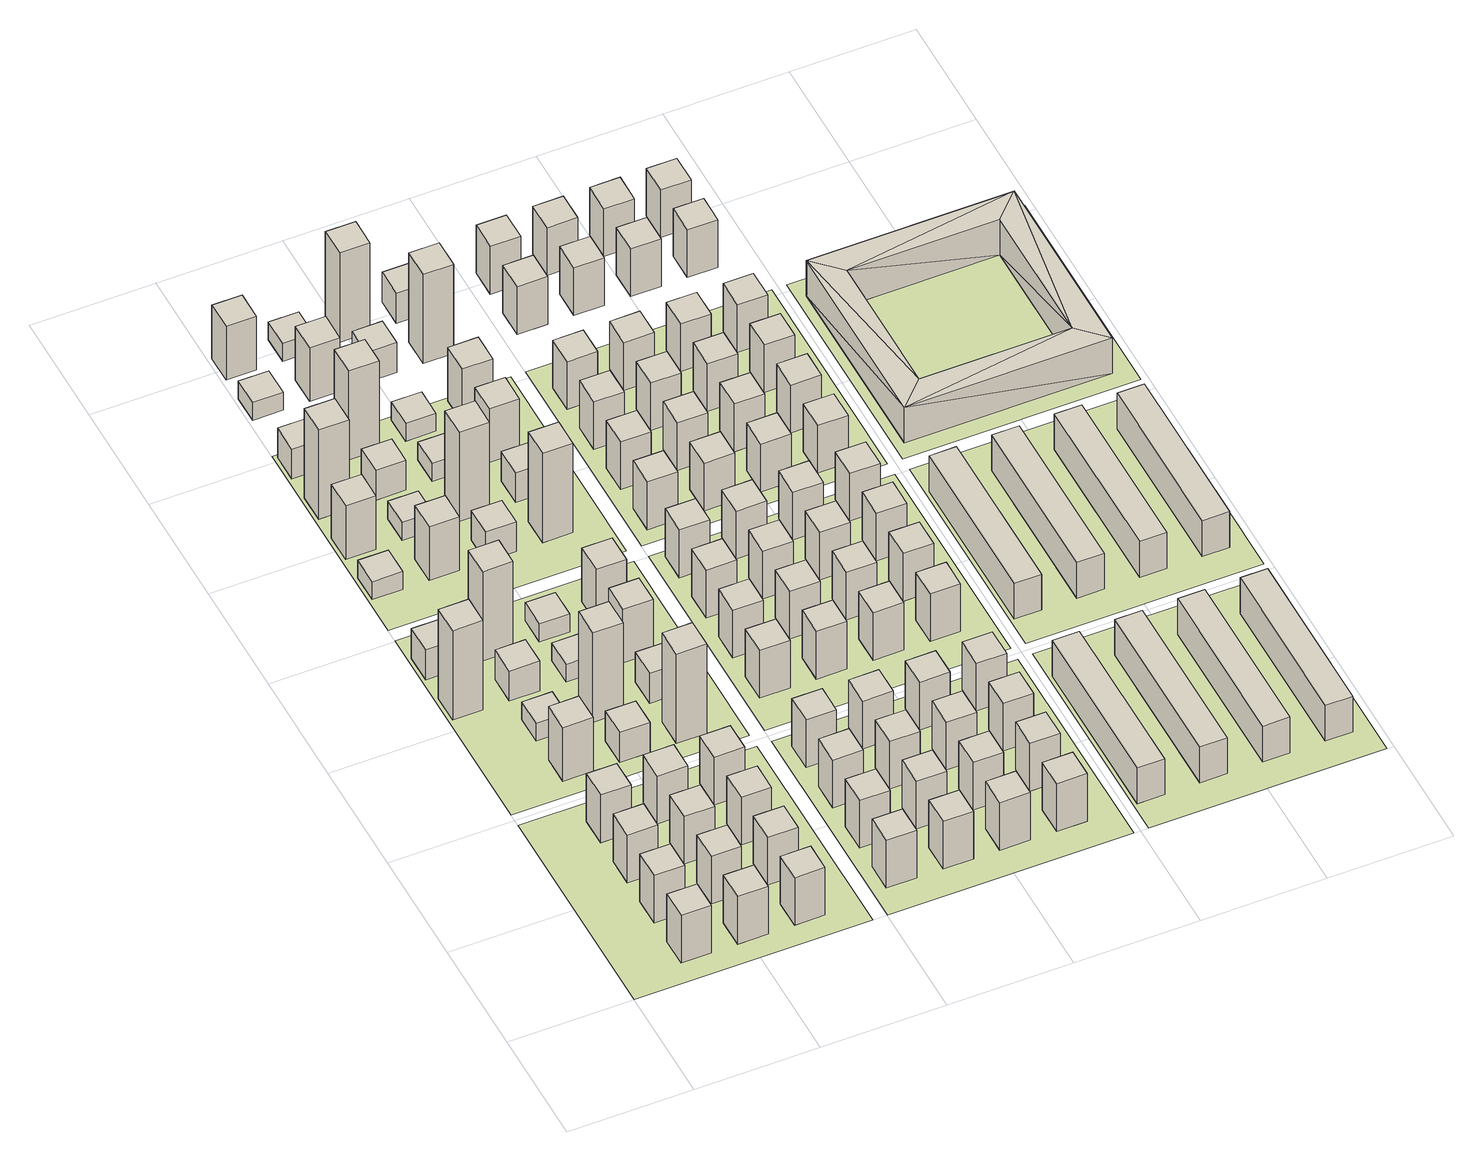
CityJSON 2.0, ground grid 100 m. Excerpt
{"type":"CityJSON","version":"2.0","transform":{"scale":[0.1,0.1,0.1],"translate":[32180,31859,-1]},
"CityObjects":{
"building1":{"type":"Building","geometry":[{"type":"Solid","lod":"1","boundaries":[[[[0,1,2,3]],[[2,1,4,5]],[[6,7,0,3]],[[0,7,4,1]],[[6,5,4,7]],[[6,3,2,5]]]]}]},
"building2":{"type":"Building","geometry":[{"type":"Solid","lod":"1","boundaries":[[[[8,9,10,11]],[[12,13,10,9]],[[14,15,8,11]],[[8,15,12,9]],[[12,15,14,13]],[[14,11,10,13]]]]}]},
"building3":{"type":"Building","geometry":[{"type":"Solid","lod":"1","boundaries":[[[[16,17,18,19]],[[18,17,20,21]],[[22,23,16,19]],[[16,23,20,17]],[[22,21,20,23]],[[22,19,18,21]]]]}]},
"building4":{"type":"Building","geometry":[{"type":"Solid","lod":"1","boundaries":[[[[24,25,26,27]],[[28,29,26,25]],[[30,31,24,27]],[[24,31,28,25]],[[28,31,30,29]],[[30,27,26,29]]]]}]},
"building5":{"type":"Building","geometry":[{"type":"Solid","lod":"1","boundaries":[[[[32,33,34,35]],[[36,37,34,33]],[[38,39,32,35]],[[32,39,36,33]],[[36,39,38,37]],[[38,35,34,37]]]]}]},
"building6":{"type":"Building","geometry":[{"type":"Solid","lod":"1","boundaries":[[[[40,41,42,43]],[[42,41,44,45]],[[46,47,40,43]],[[40,47,44,41]],[[46,45,44,47]],[[46,43,42,45]]]]}]},
"building7":{"type":"Building","geometry":[{"type":"Solid","lod":"1","boundaries":[[[[48,49,50,51]],[[50,49,52,53]],[[54,55,48,51]],[[48,55,52,49]],[[54,53,52,55]],[[54,51,50,53]]]]}]},
"building8":{"type":"Building","geometry":[{"type":"Solid","lod":"1","boundaries":[[[[56,57,58,59]],[[60,61,58,57]],[[62,63,56,59]],[[56,63,60,57]],[[60,63,62,61]],[[62,59,58,61]]]]}]},
"building9":{"type":"Building","geometry":[{"type":"Solid","lod":"1","boundaries":[[[[64,65,66,67]],[[66,65,68,69]],[[70,71,64,67]],[[64,71,68,65]],[[70,69,68,71]],[[70,67,66,69]]]]}]},
"building10":{"type":"Building","geometry":[{"type":"Solid","lod":"1","boundaries":[[[[72,73,74,75]],[[76,77,74,73]],[[78,79,72,75]],[[72,79,76,73]],[[76,79,78,77]],[[78,75,74,77]]]]}]},
"building11":{"type":"Building","geometry":[{"type":"Solid","lod":"1","boundaries":[[[[80,81,82,83]],[[84,85,82,81]],[[86,87,80,83]],[[80,87,84,81]],[[84,87,86,85]],[[86,83,82,85]]]]}]},
"building12":{"type":"Building","geometry":[{"type":"Solid","lod":"1","boundaries":[[[[88,89,90,91]],[[92,93,90,89]],[[94,95,88,91]],[[88,95,92,89]],[[92,95,94,93]],[[94,91,90,93]]]]}]},
"building13":{"type":"Building","geometry":[{"type":"Solid","lod":"1","boundaries":[[[[96,97,98,99]],[[100,101,98,97]],[[102,103,96,99]],[[96,103,100,97]],[[100,103,102,101]],[[102,99,98,101]]]]}]},
"building14":{"type":"Building","geometry":[{"type":"Solid","lod":"1","boundaries":[[[[104,105,106,107]],[[106,105,108,109]],[[110,111,104,107]],[[104,111,108,105]],[[110,109,108,111]],[[110,107,106,109]]]]}]},
"building15":{"type":"Building","geometry":[{"type":"Solid","lod":"1","boundaries":[[[[112,113,114,115]],[[116,117,114,113]],[[118,119,112,115]],[[112,119,116,113]],[[116,119,118,117]],[[118,115,114,117]]]]}]},
"building16":{"type":"Building","geometry":[{"type":"Solid","lod":"1","boundaries":[[[[120,121,122,123]],[[122,121,124,125]],[[126,127,120,123]],[[120,127,124,121]],[[126,125,124,127]],[[126,123,122,125]]]]}]},
"building17":{"type":"Building","geometry":[{"type":"Solid","lod":"1","boundaries":[[[[128,129,130,131]],[[132,133,130,129]],[[134,135,128,131]],[[128,135,132,129]],[[132,135,134,133]],[[134,131,130,133]]]]}]},
"building18":{"type":"Building","geometry":[{"type":"Solid","lod":"1","boundaries":[[[[136,137,138,139]],[[138,137,140,141]],[[142,143,136,139]],[[136,143,140,137]],[[142,141,140,143]],[[142,139,138,141]]]]}]},
"building19":{"type":"Building","geometry":[{"type":"Solid","lod":"1","boundaries":[[[[144,145,146,147]],[[146,145,148,149]],[[150,151,144,147]],[[144,151,148,145]],[[150,149,148,151]],[[150,147,146,149]]]]}]},
"building20":{"type":"Building","geometry":[{"type":"Solid","lod":"1","boundaries":[[[[152,153,154,155]],[[156,157,154,153]],[[158,159,152,155]],[[152,159,156,153]],[[156,159,158,157]],[[158,155,154,157]]]]}]},
"building21":{"type":"Building","geometry":[{"type":"Solid","lod":"1","boundaries":[[[[160,161,162,163]],[[162,161,164,165]],[[166,167,160,163]],[[160,167,164,161]],[[166,165,164,167]],[[166,163,162,165]]]]}]},
"building22":{"type":"Building","geometry":[{"type":"Solid","lod":"1","boundaries":[[[[168,169,170,171]],[[172,173,170,169]],[[174,175,168,171]],[[168,175,172,169]],[[172,175,174,173]],[[174,171,170,173]]]]}]},
"building23":{"type":"Building","geometry":[{"type":"Solid","lod":"1","boundaries":[[[[176,177,178,179]],[[178,177,180,181]],[[182,183,176,179]],[[176,183,180,177]],[[182,181,180,183]],[[182,179,178,181]]]]}]},
"building24":{"type":"Building","geometry":[{"type":"Solid","lod":"1","boundaries":[[[[184,185,186,187]],[[186,185,188,189]],[[190,191,184,187]],[[184,191,188,185]],[[190,189,188,191]],[[190,187,186,189]]]]}]},
"building25":{"type":"Building","geometry":[{"type":"Solid","lod":"1","boundaries":[[[[192,193,194,195]],[[194,193,196,197]],[[198,199,192,195]],[[192,199,196,193]],[[198,197,196,199]],[[198,195,194,197]]]]}]},
"building26":{"type":"Building","geometry":[{"type":"Solid","lod":"1","boundaries":[[[[200,201,202,203]],[[204,205,202,201]],[[206,207,200,203]],[[200,207,204,201]],[[204,207,206,205]],[[206,203,202,205]]]]}]},
"building27":{"type":"Building","geometry":[{"type":"Solid","lod":"1","boundaries":[[[[208,209,210,211]],[[212,213,210,209]],[[214,215,208,211]],[[208,215,212,209]],[[212,215,214,213]],[[214,211,210,213]]]]}]},
"building28":{"type":"Building","geometry":[{"type":"Solid","lod":"1","boundaries":[[[[216,217,218,219]],[[220,221,218,217]],[[222,223,216,219]],[[216,223,220,217]],[[220,223,222,221]],[[222,219,218,221]]]]}]},
"building29":{"type":"Building","geometry":[{"type":"Solid","lod":"1","boundaries":[[[[224,225,226,227]],[[228,229,226,225]],[[230,231,224,227]],[[224,231,228,225]],[[228,231,230,229]],[[230,227,226,229]]]]}]},
"building30":{"type":"Building","geometry":[{"type":"Solid","lod":"1","boundaries":[[[[232,233,234,235]],[[236,237,234,233]],[[238,239,232,235]],[[232,239,236,233]],[[236,239,238,237]],[[238,235,234,237]]]]}]},
"building31":{"type":"Building","geometry":[{"type":"Solid","lod":"1","boundaries":[[[[240,241,242,243]],[[242,241,244,245]],[[246,247,240,243]],[[240,247,244,241]],[[246,245,244,247]],[[246,243,242,245]]]]}]},
"building32":{"type":"Building","geometry":[{"type":"Solid","lod":"1","boundaries":[[[[248,249,250,251]],[[250,249,252,253]],[[254,255,248,251]],[[248,255,252,249]],[[254,253,252,255]],[[254,251,250,253]]]]}]},
"building33":{"type":"Building","geometry":[{"type":"Solid","lod":"1","boundaries":[[[[256,257,258,259]],[[258,257,260,261]],[[262,263,256,259]],[[256,263,260,257]],[[262,261,260,263]],[[262,259,258,261]]]]}]},
"building34":{"type":"Building","geometry":[{"type":"Solid","lod":"1","boundaries":[[[[264,265,266,267]],[[268,269,266,265]],[[270,271,264,267]],[[264,271,268,265]],[[268,271,270,269]],[[270,267,266,269]]]]}]},
"building35":{"type":"Building","geometry":[{"type":"Solid","lod":"1","boundaries":[[[[272,273,274,275]],[[276,277,274,273]],[[278,279,272,275]],[[272,279,276,273]],[[276,279,278,277]],[[278,275,274,277]]]]}]},
"building36":{"type":"Building","geometry":[{"type":"Solid","lod":"1","boundaries":[[[[280,281,282,283]],[[282,281,284,285]],[[286,287,280,283]],[[280,287,284,281]],[[286,285,284,287]],[[286,283,282,285]]]]}]},
"building37":{"type":"Building","geometry":[{"type":"Solid","lod":"1","boundaries":[[[[288,289,290,291]],[[290,289,292,293]],[[294,295,288,291]],[[288,295,292,289]],[[294,293,292,295]],[[294,291,290,293]]]]}]},
"building38":{"type":"Building","geometry":[{"type":"Solid","lod":"1","boundaries":[[[[296,297,298,299]],[[298,297,300,301]],[[302,303,296,299]],[[296,303,300,297]],[[302,301,300,303]],[[302,299,298,301]]]]}]},
"building39":{"type":"Building","geometry":[{"type":"Solid","lod":"1","boundaries":[[[[304,305,306,307]],[[308,309,306,305]],[[310,311,304,307]],[[304,311,308,305]],[[308,311,310,309]],[[310,307,306,309]]]]}]},
"building40":{"type":"Building","geometry":[{"type":"Solid","lod":"1","boundaries":[[[[312,313,314,315]],[[314,313,316,317]],[[318,319,312,315]],[[312,319,316,313]],[[318,317,316,319]],[[318,315,314,317]]]]}]},
"building41":{"type":"Building","geometry":[{"type":"Solid","lod":"1","boundaries":[[[[320,321,322,323]],[[322,321,324,325]],[[326,327,320,323]],[[320,327,324,321]],[[326,325,324,327]],[[326,323,322,325]]]]}]},
"building42":{"type":"Building","geometry":[{"type":"Solid","lod":"1","boundaries":[[[[328,329,330,331]],[[332,333,330,329]],[[334,335,328,331]],[[328,335,332,329]],[[332,335,334,333]],[[334,331,330,333]]]]}]},
"building43":{"type":"Building","geometry":[{"type":"Solid","lod":"1","boundaries":[[[[336,337,338,339]],[[340,341,338,337]],[[342,343,336,339]],[[336,343,340,337]],[[340,343,342,341]],[[342,339,338,341]]]]}]},
"building44":{"type":"Building","geometry":[{"type":"Solid","lod":"1","boundaries":[[[[344,345,346,347]],[[348,349,346,345]],[[350,351,344,347]],[[344,351,348,345]],[[348,351,350,349]],[[350,347,346,349]]]]}]},
"building45":{"type":"Building","geometry":[{"type":"Solid","lod":"1","boundaries":[[[[352,353,354,355]],[[354,353,356,357]],[[358,359,352,355]],[[352,359,356,353]],[[358,357,356,359]],[[358,355,354,357]]]]}]},
"building46":{"type":"Building","geometry":[{"type":"Solid","lod":"1","boundaries":[[[[360,361,362,363]],[[362,361,364,365]],[[366,367,360,363]],[[360,367,364,361]],[[366,365,364,367]],[[366,363,362,365]]]]}]},
"building47":{"type":"Building","geometry":[{"type":"Solid","lod":"1","boundaries":[[[[368,369,370,371]],[[372,373,370,369]],[[374,375,368,371]],[[368,375,372,369]],[[372,375,374,373]],[[374,371,370,373]]]]}]},
"building48":{"type":"Building","geometry":[{"type":"Solid","lod":"1","boundaries":[[[[376,377,378,379]],[[380,381,378,377]],[[382,383,376,379]],[[376,383,380,377]],[[380,383,382,381]],[[382,379,378,381]]]]}]},
"building49":{"type":"Building","geometry":[{"type":"Solid","lod":"1","boundaries":[[[[384,385,386,387]],[[388,389,386,385]],[[390,391,384,387]],[[384,391,388,385]],[[388,391,390,389]],[[390,387,386,389]]]]}]},
"building50":{"type":"Building","geometry":[{"type":"Solid","lod":"1","boundaries":[[[[392,393,394,395]],[[396,397,394,393]],[[398,399,392,395]],[[392,399,396,393]],[[396,399,398,397]],[[398,395,394,397]]]]}]},
"building51":{"type":"Building","geometry":[{"type":"Solid","lod":"1","boundaries":[[[[400,401,402,403]],[[402,401,404,405]],[[406,407,400,403]],[[400,407,404,401]],[[406,405,404,407]],[[406,403,402,405]]]]}]},
"building52":{"type":"Building","geometry":[{"type":"Solid","lod":"1","boundaries":[[[[408,409,410,411]],[[410,409,412,413]],[[414,415,408,411]],[[408,415,412,409]],[[414,413,412,415]],[[414,411,410,413]]]]}]},
"building53":{"type":"Building","geometry":[{"type":"Solid","lod":"1","boundaries":[[[[416,417,418,419]],[[418,417,420,421]],[[422,423,416,419]],[[416,423,420,417]],[[422,421,420,423]],[[422,419,418,421]]]]}]},
"building54":{"type":"Building","geometry":[{"type":"Solid","lod":"1","boundaries":[[[[424,425,426,427]],[[426,425,428,429]],[[430,431,424,427]],[[424,431,428,425]],[[430,429,428,431]],[[430,427,426,429]]]]}]},
"building55":{"type":"Building","geometry":[{"type":"Solid","lod":"1","boundaries":[[[[432,433,434,435]],[[434,433,436,437]],[[438,439,432,435]],[[432,439,436,433]],[[438,437,436,439]],[[438,435,434,437]]]]}]},
"building56":{"type":"Building","geometry":[{"type":"Solid","lod":"1","boundaries":[[[[440,441,442,443]],[[444,445,442,441]],[[446,447,440,443]],[[440,447,444,441]],[[444,447,446,445]],[[446,443,442,445]]]]}]},
"building57":{"type":"Building","geometry":[{"type":"Solid","lod":"1","boundaries":[[[[448,449,450,451]],[[452,453,450,449]],[[454,455,448,451]],[[448,455,452,449]],[[452,455,454,453]],[[454,451,450,453]]]]}]},
"building58":{"type":"Building","geometry":[{"type":"Solid","lod":"1","boundaries":[[[[456,457,458,459]],[[458,457,460,461]],[[462,463,456,459]],[[456,463,460,457]],[[462,461,460,463]],[[462,459,458,461]]]]}]},
"building59":{"type":"Building","geometry":[{"type":"Solid","lod":"1","boundaries":[[[[464,465,466,467]],[[468,469,466,465]],[[470,471,464,467]],[[464,471,468,465]],[[468,471,470,469]],[[470,467,466,469]]]]}]},
"building60":{"type":"Building","geometry":[{"type":"Solid","lod":"1","boundaries":[[[[472,473,474,475]],[[474,473,476,477]],[[478,479,472,475]],[[472,479,476,473]],[[478,477,476,479]],[[478,475,474,477]]]]}]},
"building61":{"type":"Building","geometry":[{"type":"Solid","lod":"1","boundaries":[[[[480,481,482,483]],[[484,485,482,481]],[[486,487,480,483]],[[480,487,484,481]],[[484,487,486,485]],[[486,483,482,485]]]]}]},
"building62":{"type":"Building","geometry":[{"type":"Solid","lod":"1","boundaries":[[[[488,489,490,491]],[[490,489,492,493]],[[494,495,488,491]],[[488,495,492,489]],[[494,493,492,495]],[[494,491,490,493]]]]}]},
"building63":{"type":"Building","geometry":[{"type":"Solid","lod":"1","boundaries":[[[[496,497,498,499]],[[498,497,500,501]],[[502,503,496,499]],[[496,503,500,497]],[[502,501,500,503]],[[502,499,498,501]]]]}]},
"building64":{"type":"Building","geometry":[{"type":"Solid","lod":"1","boundaries":[[[[504,505,506,507]],[[508,509,506,505]],[[510,511,504,507]],[[504,511,508,505]],[[508,511,510,509]],[[510,507,506,509]]]]}]},
"building65":{"type":"Building","geometry":[{"type":"Solid","lod":"1","boundaries":[[[[512,513,514,515]],[[516,517,514,513]],[[518,519,512,515]],[[512,519,516,513]],[[516,519,518,517]],[[518,515,514,517]]]]}]},
"building66":{"type":"Building","geometry":[{"type":"Solid","lod":"1","boundaries":[[[[520,521,522,523]],[[524,525,522,521]],[[526,527,520,523]],[[520,527,524,521]],[[524,527,526,525]],[[526,523,522,525]]]]}]},
"building67":{"type":"Building","geometry":[{"type":"Solid","lod":"1","boundaries":[[[[528,529,530,531]],[[532,533,530,529]],[[534,535,528,531]],[[528,535,532,529]],[[532,535,534,533]],[[534,531,530,533]]]]}]},
"building68":{"type":"Building","geometry":[{"type":"Solid","lod":"1","boundaries":[[[[536,537,538,539]],[[538,537,540,541]],[[542,543,536,539]],[[536,543,540,537]],[[542,541,540,543]],[[542,539,538,541]]]]}]},
"building69":{"type":"Building","geometry":[{"type":"Solid","lod":"1","boundaries":[[[[544,545,546,547]],[[548,549,546,545]],[[550,551,544,547]],[[544,551,548,545]],[[548,551,550,549]],[[550,547,546,549]]]]}]},
"building70":{"type":"Building","geometry":[{"type":"Solid","lod":"1","boundaries":[[[[552,553,554,555]],[[554,553,556,557]],[[558,559,552,555]],[[552,559,556,553]],[[558,557,556,559]],[[558,555,554,557]]]]}]},
"building71":{"type":"Building","geometry":[{"type":"Solid","lod":"1","boundaries":[[[[560,561,562,563]],[[564,565,562,561]],[[566,567,560,563]],[[560,567,564,561]],[[564,567,566,565]],[[566,563,562,565]]]]}]},
"building72":{"type":"Building","geometry":[{"type":"Solid","lod":"1","boundaries":[[[[568,569,570,571]],[[570,569,572,573]],[[574,575,568,571]],[[568,575,572,569]],[[574,573,572,575]],[[574,571,570,573]]]]}]},
"building73":{"type":"Building","geometry":[{"type":"Solid","lod":"1","boundaries":[[[[576,577,578,579]],[[580,581,578,577]],[[582,583,576,579]],[[576,583,580,577]],[[580,583,582,581]],[[582,579,578,581]]]]}]},
"building74":{"type":"Building","geometry":[{"type":"Solid","lod":"1","boundaries":[[[[584,585,586,587]],[[586,585,588,589]],[[590,591,584,587]],[[584,591,588,585]],[[590,589,588,591]],[[590,587,586,589]]]]}]},
"building75":{"type":"Building","geometry":[{"type":"Solid","lod":"1","boundaries":[[[[592,593,594,595]],[[596,597,594,593]],[[598,599,592,595]],[[592,599,596,593]],[[596,599,598,597]],[[598,595,594,597]]]]}]},
"building76":{"type":"Building","geometry":[{"type":"Solid","lod":"1","boundaries":[[[[600,601,602,603]],[[602,601,604,605]],[[606,607,600,603]],[[600,607,604,601]],[[606,605,604,607]],[[606,603,602,605]]]]}]},
"building77":{"type":"Building","geometry":[{"type":"Solid","lod":"1","boundaries":[[[[608,609,610,611]],[[610,609,612,613]],[[614,615,608,611]],[[608,615,612,609]],[[614,613,612,615]],[[614,611,610,613]]]]}]},
"building78":{"type":"Building","geometry":[{"type":"Solid","lod":"1","boundaries":[[[[616,617,618,619]],[[618,617,620,621]],[[622,623,616,619]],[[616,623,620,617]],[[622,621,620,623]],[[622,619,618,621]]]]}]},
"building79":{"type":"Building","geometry":[{"type":"Solid","lod":"1","boundaries":[[[[624,625,626,627]],[[626,625,628,629]],[[630,631,624,627]],[[624,631,628,625]],[[630,629,628,631]],[[630,627,626,629]]]]}]},
"building80":{"type":"Building","geometry":[{"type":"Solid","lod":"1","boundaries":[[[[632,633,634,635]],[[636,637,634,633]],[[638,639,632,635]],[[632,639,636,633]],[[636,639,638,637]],[[638,635,634,637]]]]}]},
"building81":{"type":"Building","geometry":[{"type":"Solid","lod":"1","boundaries":[[[[640,641,642,643]],[[642,641,644,645]],[[646,647,640,643]],[[640,647,644,641]],[[646,645,644,647]],[[646,643,642,645]]]]}]},
"building82":{"type":"Building","geometry":[{"type":"Solid","lod":"1","boundaries":[[[[648,649,650,651]],[[652,653,650,649]],[[654,655,648,651]],[[648,655,652,649]],[[652,655,654,653]],[[654,651,650,653]]]]}]},
"building83":{"type":"Building","geometry":[{"type":"Solid","lod":"1","boundaries":[[[[656,657,658,659]],[[660,661,658,657]],[[662,663,656,659]],[[656,663,660,657]],[[660,663,662,661]],[[662,659,658,661]]]]}]},
"building84":{"type":"Building","geometry":[{"type":"Solid","lod":"1","boundaries":[[[[664,665,666,667]],[[668,669,666,665]],[[670,671,664,667]],[[664,671,668,665]],[[668,671,670,669]],[[670,667,666,669]]]]}]},
"building85":{"type":"Building","geometry":[{"type":"Solid","lod":"1","boundaries":[[[[672,673,674,675]],[[674,673,676,677]],[[678,679,672,675]],[[672,679,676,673]],[[678,677,676,679]],[[678,675,674,677]]]]}]},
"building86":{"type":"Building","geometry":[{"type":"Solid","lod":"1","boundaries":[[[[680,681,682,683]],[[684,685,682,681]],[[686,687,680,683]],[[680,687,684,681]],[[684,687,686,685]],[[686,683,682,685]]]]}]},
"building87":{"type":"Building","geometry":[{"type":"Solid","lod":"1","boundaries":[[[[688,689,690,691]],[[692,693,690,689]],[[694,695,688,691]],[[688,695,692,689]],[[692,695,694,693]],[[694,691,690,693]]]]}]},
"building88":{"type":"Building","geometry":[{"type":"Solid","lod":"1","boundaries":[[[[696,697,698,699]],[[698,697,700,701]],[[702,703,696,699]],[[696,703,700,697]],[[702,701,700,703]],[[702,699,698,701]]]]}]},
"building89":{"type":"Building","geometry":[{"type":"Solid","lod":"1","boundaries":[[[[704,705,706,707]],[[708,709,706,705]],[[710,711,704,707]],[[704,711,708,705]],[[708,711,710,709]],[[710,707,706,709]]]]}]},
"building90":{"type":"Building","geometry":[{"type":"Solid","lod":"1","boundaries":[[[[712,713,714,715]],[[714,713,716,717]],[[718,719,712,715]],[[712,719,716,713]],[[718,717,716,719]],[[718,715,714,717]]]]}]},
"building91":{"type":"Building","geometry":[{"type":"Solid","lod":"1","boundaries":[[[[720,721,722,723]],[[722,721,724,725]],[[726,727,720,723]],[[720,727,724,721]],[[726,725,724,727]],[[726,723,722,725]]]]}]},
"building92":{"type":"Building","geometry":[{"type":"Solid","lod":"1","boundaries":[[[[728,729,730,731]],[[730,732,733,731]],[[734,729,728,735]],[[730,729,734,732]],[[734,735,733,732]],[[728,731,733,735]]]]}]},
"building93":{"type":"Building","geometry":[{"type":"Solid","lod":"1","boundaries":[[[[736,737,738,739]],[[740,741,738,737]],[[742,743,736,739]],[[736,743,740,737]],[[740,743,742,741]],[[742,739,738,741]]]]}]},
"building94":{"type":"Building","geometry":[{"type":"Solid","lod":"1","boundaries":[[[[744,745,746,747]],[[746,745,748,749]],[[750,751,744,747]],[[744,751,748,745]],[[750,749,748,751]],[[750,747,746,749]]]]}]},
"building95":{"type":"Building","geometry":[{"type":"Solid","lod":"1","boundaries":[[[[752,753,754,755]],[[754,753,756,757]],[[758,759,752,755]],[[752,759,756,753]],[[758,757,756,759]],[[758,755,754,757]]]]}]},
"building96":{"type":"Building","geometry":[{"type":"Solid","lod":"1","boundaries":[[[[760,761,762,763]],[[764,765,762,761]],[[766,767,760,763]],[[760,767,764,761]],[[764,767,766,765]],[[766,763,762,765]]]]}]},
"building97":{"type":"Building","geometry":[{"type":"Solid","lod":"1","boundaries":[[[[768,769,770,771]],[[770,769,772,773]],[[774,775,768,771]],[[768,775,772,769]],[[774,773,772,775]],[[774,771,770,773]]]]}]},
"building98":{"type":"Building","geometry":[{"type":"Solid","lod":"1","boundaries":[[[[776,777,778,779]],[[780,781,778,777]],[[782,783,776,779]],[[776,783,780,777]],[[780,783,782,781]],[[782,779,778,781]]]]}]},
"building99":{"type":"Building","geometry":[{"type":"Solid","lod":"1","boundaries":[[[[784,785,786,787]],[[788,789,786,785]],[[790,791,784,787]],[[784,791,788,785]],[[788,791,790,789]],[[790,787,786,789]]]]}]},
"building100":{"type":"Building","geometry":[{"type":"Solid","lod":"1","boundaries":[[[[792,793,794,795]],[[796,797,794,793]],[[798,799,792,795]],[[792,799,796,793]],[[796,799,798,797]],[[798,795,794,797]]]]}]},
"building101":{"type":"Building","geometry":[{"type":"Solid","lod":"1","boundaries":[[[[800,801,802,803]],[[800,803,804,805]],[[802,801,806,807]],[[802,807,804,803]],[[806,805,804,807]],[[806,801,800,805]]]]}]},
"building102":{"type":"Building","geometry":[{"type":"Solid","lod":"1","boundaries":[[[[808,809,810,811]],[[810,809,812,813]],[[814,815,808,811]],[[808,815,812,809]],[[814,813,812,815]],[[814,811,810,813]]]]}]},
"building103":{"type":"Building","geometry":[{"type":"Solid","lod":"1","boundaries":[[[[816,817,818,819]],[[818,817,820,821]],[[822,823,816,819]],[[816,823,820,817]],[[822,821,820,823]],[[822,819,818,821]]]]}]},
"building104":{"type":"Building","geometry":[{"type":"Solid","lod":"1","boundaries":[[[[824,825,826,827]],[[826,828,829,827]],[[830,825,824,831]],[[826,825,830,828]],[[830,831,829,828]],[[824,827,829,831]]]]}]},
"building105":{"type":"Building","geometry":[{"type":"Solid","lod":"1","boundaries":[[[[832,833,834,835]],[[834,833,836,837]],[[838,839,832,835]],[[832,839,836,833]],[[838,837,836,839]],[[838,835,834,837]]]]}]},
"building106":{"type":"Building","geometry":[{"type":"Solid","lod":"1","boundaries":[[[[840,841,842,843]],[[844,845,842,841]],[[846,847,840,843]],[[840,847,844,841]],[[844,847,846,845]],[[846,843,842,845]]]]}]},
"building107":{"type":"Building","geometry":[{"type":"Solid","lod":"1","boundaries":[[[[848,849,850,851]],[[850,849,852,853]],[[854,855,848,851]],[[848,855,852,849]],[[854,853,852,855]],[[854,851,850,853]]]]}]},
"building108":{"type":"Building","geometry":[{"type":"Solid","lod":"1","boundaries":[[[[856,857,858,859]],[[856,859,860,861]],[[858,857,862,863]],[[858,863,860,859]],[[862,861,860,863]],[[862,857,856,861]]]]}]},
"building109":{"type":"Building","geometry":[{"type":"Solid","lod":"1","boundaries":[[[[864,865,866,867]],[[868,869,866,865]],[[870,871,864,867]],[[864,871,868,865]],[[868,871,870,869]],[[870,867,866,869]]]]}]},
"building110":{"type":"Building","geometry":[{"type":"Solid","lod":"1","boundaries":[[[[872,873,874,875]],[[872,875,876,877]],[[874,873,878,879]],[[874,879,876,875]],[[878,877,876,879]],[[878,873,872,877]]]]}]},
"building111":{"type":"Building","geometry":[{"type":"Solid","lod":"1","boundaries":[[[[880,881,882,883]],[[882,881,884,885]],[[886,887,880,883]],[[880,887,884,881]],[[886,885,884,887]],[[886,883,882,885]]]]}]},
"building112":{"type":"Building","geometry":[{"type":"Solid","lod":"1","boundaries":[[[[888,889,890,891]],[[890,892,893,891]],[[894,889,888,895]],[[890,889,894,892]],[[894,895,893,892]],[[888,891,893,895]]]]}]},
"building113":{"type":"Building","geometry":[{"type":"Solid","lod":"1","boundaries":[[[[896,897,898,899]],[[896,899,900,901]],[[898,897,902,903]],[[898,903,900,899]],[[902,901,900,903]],[[902,897,896,901]]]]}]},
"building114":{"type":"Building","geometry":[{"type":"Solid","lod":"1","boundaries":[[[[904,905,906]],[[906,905,907]],[[905,908,907]],[[909,907,908]],[[909,910,907]],[[911,910,909]],[[904,906,911]],[[904,911,909]],[[904,909,912]],[[912,909,913]],[[914,909,908]],[[914,913,909]],[[913,914,915]],[[915,914,916]],[[914,917,916]],[[912,916,917]],[[912,918,916]],[[919,918,912]],[[913,915,919]],[[913,919,912]],[[905,904,912]],[[905,912,917]],[[917,914,905]],[[905,914,908]],[[906,907,916]],[[916,907,915]],[[907,919,915]],[[918,919,911]],[[911,919,910]],[[907,910,919]],[[916,911,906]],[[916,918,911]]]]}]},
"building115":{"type":"Building","geometry":[{"type":"Solid","lod":"1","boundaries":[[[[920,921,922,923]],[[922,924,925,923]],[[926,921,920,927]],[[922,921,926,924]],[[926,927,925,924]],[[920,923,925,927]]]]}]},
"landuse1":{"type":"LandUse","geometry":[{"type":"MultiSurface","lod":"1","boundaries":[[[928,929,930,931]]]}]},
"landuse2":{"type":"LandUse","attributes":{"name":"luse1"},"geometry":[{"type":"MultiSurface","lod":"1","boundaries":[[[932,933,934,935]]]}]},
"landuse3":{"type":"LandUse","attributes":{"name":"luse4"},"geometry":[{"type":"MultiSurface","lod":"1","boundaries":[[[936,937,938,939]]]}]},
"landuse4":{"type":"LandUse","geometry":[{"type":"MultiSurface","lod":"1","boundaries":[[[940,941,942,943]]]}]},
"landuse5":{"type":"LandUse","attributes":{"name":"luse8"},"geometry":[{"type":"MultiSurface","lod":"1","boundaries":[[[944,945,946,947]]]}]},
"landuse6":{"type":"LandUse","attributes":{"name":"luse5"},"geometry":[{"type":"MultiSurface","lod":"1","boundaries":[[[948,949,950,951]]]}]},
"landuse7":{"type":"LandUse","geometry":[{"type":"MultiSurface","lod":"1","boundaries":[[[952,953,954,955]]]}]},
"landuse8":{"type":"LandUse","attributes":{"name":"luse7"},"geometry":[{"type":"MultiSurface","lod":"1","boundaries":[[[956,957,958,959]]]}]},
"landuse9":{"type":"LandUse","attributes":{"name":"luse6"},"geometry":[{"type":"MultiSurface","lod":"1","boundaries":[[[960,961,962,963]]]}]}
},
"vertices":[
[463,432,490],[463,432,10],[463,192,10],[463,192,490],[703,432,10],[703,192,10],[703,192,490],[703,432,490],
[463,880,490],[463,880,10],[463,640,10],[463,640,490],[703,880,10],[703,640,10],[703,640,490],[703,880,490],
[463,1328,490],[463,1328,10],[463,1088,10],[463,1088,490],[703,1328,10],[703,1088,10],[703,1088,490],[703,1328,490],
[463,1776,490],[463,1776,10],[463,1536,10],[463,1536,490],[703,1776,10],[703,1536,10],[703,1536,490],[703,1776,490],
[35,3348,910],[35,3348,10],[35,3108,10],[35,3108,910],[275,3348,10],[275,3108,10],[275,3108,910],[275,3348,910],
[911,432,490],[911,432,10],[911,192,10],[911,192,490],[1151,432,10],[1151,192,10],[1151,192,490],[1151,432,490],
[35,3796,310],[35,3796,10],[35,3556,10],[35,3556,310],[275,3796,10],[275,3556,10],[275,3556,310],[275,3796,310],
[911,880,490],[911,880,10],[911,640,10],[911,640,490],[1151,880,10],[1151,640,10],[1151,640,490],[1151,880,490],
[483,2452,550],[483,2452,10],[483,2212,10],[483,2212,550],[723,2452,10],[723,2212,10],[723,2212,550],[723,2452,550],
[911,1328,490],[911,1328,10],[911,1088,10],[911,1088,490],[1151,1328,10],[1151,1088,10],[1151,1088,490],[1151,1328,490],
[483,2900,190],[483,2900,10],[483,2660,10],[483,2660,190],[723,2900,10],[723,2660,10],[723,2660,190],[723,2900,190],
[35,4692,190],[35,4692,10],[35,4452,10],[35,4452,190],[275,4692,10],[275,4452,10],[275,4452,190],[275,4692,190],
[911,1776,490],[911,1776,10],[911,1536,10],[911,1536,490],[1151,1776,10],[1151,1536,10],[1151,1536,490],[1151,1776,490],
[483,3348,310],[483,3348,10],[483,3108,10],[483,3108,310],[723,3348,10],[723,3108,10],[723,3108,310],[723,3348,310],
[1359,432,490],[1359,432,10],[1359,192,10],[1359,192,490],[1599,432,10],[1599,192,10],[1599,192,490],[1599,432,490],
[35,5140,550],[35,5140,10],[35,4900,10],[35,4900,550],[275,5140,10],[275,4900,10],[275,4900,550],[275,5140,550],
[483,3796,910],[483,3796,10],[483,3556,10],[483,3556,910],[723,3796,10],[723,3556,10],[723,3556,910],[723,3796,910],
[1359,880,490],[1359,880,10],[1359,640,10],[1359,640,490],[1599,880,10],[1599,640,10],[1599,640,490],[1599,880,490],
[931,2452,310],[931,2452,10],[931,2212,10],[931,2212,310],[1171,2452,10],[1171,2212,10],[1171,2212,310],[1171,2452,310],
[35,5588,910],[35,5588,10],[35,5348,10],[35,5348,910],[275,5588,10],[275,5348,10],[275,5348,910],[275,5588,910],
[1359,1328,490],[1359,1328,10],[1359,1088,10],[1359,1088,490],[1599,1328,10],[1599,1088,10],[1599,1088,490],[1599,1328,490],
[931,2900,910],[931,2900,10],[931,2660,10],[931,2660,910],[1171,2900,10],[1171,2660,10],[1171,2660,910],[1171,2900,910],
[35,6036,310],[35,6036,10],[35,5796,10],[35,5796,310],[275,6036,10],[275,5796,10],[275,5796,310],[275,6036,310],
[483,4692,550],[483,4692,10],[483,4452,10],[483,4452,550],[723,4692,10],[723,4452,10],[723,4452,550],[723,4692,550],
[1359,1776,490],[1359,1776,10],[1359,1536,10],[1359,1536,490],[1599,1776,10],[1599,1536,10],[1599,1536,490],[1599,1776,490],
[931,3348,190],[931,3348,10],[931,3108,10],[931,3108,190],[1171,3348,10],[1171,3108,10],[1171,3108,190],[1171,3348,190],
[483,5140,190],[483,5140,10],[483,4900,10],[483,4900,190],[723,5140,10],[723,4900,10],[723,4900,190],[723,5140,190],
[35,6692,190],[35,6692,10],[35,6452,10],[35,6452,190],[275,6692,10],[275,6452,10],[275,6452,190],[275,6692,190],
[931,3796,190],[931,3796,10],[931,3556,10],[931,3556,190],[1171,3796,10],[1171,3556,10],[1171,3556,190],[1171,3796,190],
[1379,2452,910],[1379,2452,10],[1379,2212,10],[1379,2212,910],[1619,2452,10],[1619,2212,10],[1619,2212,910],[1619,2452,910],
[483,5588,310],[483,5588,10],[483,5348,10],[483,5348,310],[723,5588,10],[723,5348,10],[723,5348,310],[723,5588,310],
[35,7140,550],[35,7140,10],[35,6900,10],[35,6900,550],[275,7140,10],[275,6900,10],[275,6900,550],[275,7140,550],
[1379,2900,310],[1379,2900,10],[1379,2660,10],[1379,2660,310],[1619,2900,10],[1619,2660,10],[1619,2660,310],[1619,2900,310],
[2112,492,490],[2112,492,10],[2112,252,10],[2112,252,490],[2352,492,10],[2352,252,10],[2352,252,490],[2352,492,490],
[483,6036,910],[483,6036,10],[483,5796,10],[483,5796,910],[723,6036,10],[723,5796,10],[723,5796,910],[723,6036,910],
[931,4692,310],[931,4692,10],[931,4452,10],[931,4452,310],[1171,4692,10],[1171,4452,10],[1171,4452,310],[1171,4692,310],
[1379,3348,550],[1379,3348,10],[1379,3108,10],[1379,3108,550],[1619,3348,10],[1619,3108,10],[1619,3108,550],[1619,3348,550],
[2112,940,490],[2112,940,10],[2112,700,10],[2112,700,490],[2352,940,10],[2352,700,10],[2352,700,490],[2352,940,490],
[931,5140,910],[931,5140,10],[931,4900,10],[931,4900,910],[1171,5140,10],[1171,4900,10],[1171,4900,910],[1171,5140,910],
[483,6692,550],[483,6692,10],[483,6452,10],[483,6452,550],[723,6692,10],[723,6452,10],[723,6452,550],[723,6692,550],
[1379,3796,550],[1379,3796,10],[1379,3556,10],[1379,3556,550],[1619,3796,10],[1619,3556,10],[1619,3556,550],[1619,3796,550],
[2112,1388,490],[2112,1388,10],[2112,1148,10],[2112,1148,490],[2352,1388,10],[2352,1148,10],[2352,1148,490],[2352,1388,490],
[931,5588,190],[931,5588,10],[931,5348,10],[931,5348,190],[1171,5588,10],[1171,5348,10],[1171,5348,190],[1171,5588,190],
[483,7140,190],[483,7140,10],[483,6900,10],[483,6900,190],[723,7140,10],[723,6900,10],[723,6900,190],[723,7140,190],
[2112,1836,490],[2112,1836,10],[2112,1596,10],[2112,1596,490],[2352,1836,10],[2352,1596,10],[2352,1596,490],[2352,1836,490],
[2560,492,490],[2560,492,10],[2560,252,10],[2560,252,490],[2800,492,10],[2800,252,10],[2800,252,490],[2800,492,490],
[931,6036,190],[931,6036,10],[931,5796,10],[931,5796,190],[1171,6036,10],[1171,5796,10],[1171,5796,190],[1171,6036,190],
[1379,4692,910],[1379,4692,10],[1379,4452,10],[1379,4452,910],[1619,4692,10],[1619,4452,10],[1619,4452,910],[1619,4692,910],
[2560,940,490],[2560,940,10],[2560,700,10],[2560,700,490],[2800,940,10],[2800,700,10],[2800,700,490],[2800,940,490],
[2112,2612,490],[2112,2612,10],[2112,2372,10],[2112,2372,490],[2352,2612,10],[2352,2372,10],[2352,2372,490],[2352,2612,490],
[1379,5140,310],[1379,5140,10],[1379,4900,10],[1379,4900,310],[1619,5140,10],[1619,4900,10],[1619,4900,310],[1619,5140,310],
[931,6692,310],[931,6692,10],[931,6452,10],[931,6452,310],[1171,6692,10],[1171,6452,10],[1171,6452,310],[1171,6692,310],
[2560,1388,490],[2560,1388,10],[2560,1148,10],[2560,1148,490],[2800,1388,10],[2800,1148,10],[2800,1148,490],[2800,1388,490],
[2112,3060,490],[2112,3060,10],[2112,2820,10],[2112,2820,490],[2352,3060,10],[2352,2820,10],[2352,2820,490],[2352,3060,490],
[1379,5588,550],[1379,5588,10],[1379,5348,10],[1379,5348,550],[1619,5588,10],[1619,5348,10],[1619,5348,550],[1619,5588,550],
[931,7140,910],[931,7140,10],[931,6900,10],[931,6900,910],[1171,7140,10],[1171,6900,10],[1171,6900,910],[1171,7140,910],
[2560,1836,490],[2560,1836,10],[2560,1596,10],[2560,1596,490],[2800,1836,10],[2800,1596,10],[2800,1596,490],[2800,1836,490],
[3008,492,490],[3008,492,10],[3008,252,10],[3008,252,490],[3248,492,10],[3248,252,10],[3248,252,490],[3248,492,490],
[2112,3508,490],[2112,3508,10],[2112,3268,10],[2112,3268,490],[2352,3508,10],[2352,3268,10],[2352,3268,490],[2352,3508,490],
[1379,6036,550],[1379,6036,10],[1379,5796,10],[1379,5796,550],[1619,6036,10],[1619,5796,10],[1619,5796,550],[1619,6036,550],
[3008,940,490],[3008,940,10],[3008,700,10],[3008,700,490],[3248,940,10],[3248,700,10],[3248,700,490],[3248,940,490],
[2112,3956,490],[2112,3956,10],[2112,3716,10],[2112,3716,490],[2352,3956,10],[2352,3716,10],[2352,3716,490],[2352,3956,490],
[2560,2612,490],[2560,2612,10],[2560,2372,10],[2560,2372,490],[2800,2612,10],[2800,2372,10],[2800,2372,490],[2800,2612,490],
[1379,6692,910],[1379,6692,10],[1379,6452,10],[1379,6452,910],[1619,6692,10],[1619,6452,10],[1619,6452,910],[1619,6692,910],
[3008,1388,490],[3008,1388,10],[3008,1148,10],[3008,1148,490],[3248,1388,10],[3248,1148,10],[3248,1148,490],[3248,1388,490],
[2112,4492,490],[2112,4492,10],[2112,4252,10],[2112,4252,490],[2352,4492,10],[2352,4252,10],[2352,4252,490],[2352,4492,490],
[2560,3060,490],[2560,3060,10],[2560,2820,10],[2560,2820,490],[2800,3060,10],[2800,2820,10],[2800,2820,490],[2800,3060,490],
[1379,7140,310],[1379,7140,10],[1379,6900,10],[1379,6900,310],[1619,7140,10],[1619,6900,10],[1619,6900,310],[1619,7140,310],
[3008,1836,490],[3008,1836,10],[3008,1596,10],[3008,1596,490],[3248,1836,10],[3248,1596,10],[3248,1596,490],[3248,1836,490],
[2112,4940,490],[2112,4940,10],[2112,4700,10],[2112,4700,490],[2352,4940,10],[2352,4700,10],[2352,4700,490],[2352,4940,490],
[3456,492,490],[3456,492,10],[3456,252,10],[3456,252,490],[3696,492,10],[3696,252,10],[3696,252,490],[3696,492,490],
[2560,3508,490],[2560,3508,10],[2560,3268,10],[2560,3268,490],[2800,3508,10],[2800,3268,10],[2800,3268,490],[2800,3508,490],
[2112,5388,490],[2112,5388,10],[2112,5148,10],[2112,5148,490],[2352,5388,10],[2352,5148,10],[2352,5148,490],[2352,5388,490],
[3456,940,490],[3456,940,10],[3456,700,10],[3456,700,490],[3696,940,10],[3696,700,10],[3696,700,490],[3696,940,490],
[2560,3956,490],[2560,3956,10],[2560,3716,10],[2560,3716,490],[2800,3956,10],[2800,3716,10],[2800,3716,490],[2800,3956,490],
[3008,2612,490],[3008,2612,10],[3008,2372,10],[3008,2372,490],[3248,2612,10],[3248,2372,10],[3248,2372,490],[3248,2612,490],
[2112,5836,490],[2112,5836,10],[2112,5596,10],[2112,5596,490],[2352,5836,10],[2352,5596,10],[2352,5596,490],[2352,5836,490],
[3456,1388,490],[3456,1388,10],[3456,1148,10],[3456,1148,490],[3696,1388,10],[3696,1148,10],[3696,1148,490],[3696,1388,490],
[2560,4492,490],[2560,4492,10],[2560,4252,10],[2560,4252,490],[2800,4492,10],[2800,4252,10],[2800,4252,490],[2800,4492,490],
[3008,3060,490],[3008,3060,10],[3008,2820,10],[3008,2820,490],[3248,3060,10],[3248,2820,10],[3248,2820,490],[3248,3060,490],
[3456,1836,490],[3456,1836,10],[3456,1596,10],[3456,1596,490],[3696,1836,10],[3696,1596,10],[3696,1596,490],[3696,1836,490],
[2560,4940,490],[2560,4940,10],[2560,4700,10],[2560,4700,490],[2800,4940,10],[2800,4700,10],[2800,4700,490],[2800,4940,490],
[3008,3508,490],[3008,3508,10],[3008,3268,10],[3008,3268,490],[3248,3508,10],[3248,3268,10],[3248,3268,490],[3248,3508,490],
[2112,6672,490],[2112,6672,10],[2112,6432,10],[2112,6432,490],[2352,6672,10],[2352,6432,10],[2352,6432,490],[2352,6672,490],
[2560,5388,490],[2560,5388,10],[2560,5148,10],[2560,5148,490],[2800,5388,10],[2800,5148,10],[2800,5148,490],[2800,5388,490],
[3008,3956,490],[3008,3956,10],[3008,3716,10],[3008,3716,490],[3248,3956,10],[3248,3716,10],[3248,3716,490],[3248,3956,490],
[3456,2612,490],[3456,2612,10],[3456,2372,10],[3456,2372,490],[3696,2612,10],[3696,2372,10],[3696,2372,490],[3696,2612,490],
[2112,7120,490],[2112,7120,10],[2112,6880,10],[2112,6880,490],[2352,7120,10],[2352,6880,10],[2352,6880,490],[2352,7120,490],
[2560,5836,490],[2560,5836,10],[2560,5596,10],[2560,5596,490],[2800,5836,10],[2800,5596,10],[2800,5596,490],[2800,5836,490],
[3008,4492,490],[3008,4492,10],[3008,4252,10],[3008,4252,490],[3248,4492,10],[3248,4252,10],[3248,4252,490],[3248,4492,490],
[3456,3060,490],[3456,3060,10],[3456,2820,10],[3456,2820,490],[3696,3060,10],[3696,2820,10],[3696,2820,490],[3696,3060,490],
[4095,259,370],[4095,1684,370],[4095,1684,10],[4095,259,10],[4311,1684,10],[4311,259,10],[4311,1684,370],[4311,259,370],
[3008,4940,490],[3008,4940,10],[3008,4700,10],[3008,4700,490],[3248,4940,10],[3248,4700,10],[3248,4700,490],[3248,4940,490],
[3456,3508,490],[3456,3508,10],[3456,3268,10],[3456,3268,490],[3696,3508,10],[3696,3268,10],[3696,3268,490],[3696,3508,490],
[2560,6672,490],[2560,6672,10],[2560,6432,10],[2560,6432,490],[2800,6672,10],[2800,6432,10],[2800,6432,490],[2800,6672,490],
[3008,5388,490],[3008,5388,10],[3008,5148,10],[3008,5148,490],[3248,5388,10],[3248,5148,10],[3248,5148,490],[3248,5388,490],
[3456,3956,490],[3456,3956,10],[3456,3716,10],[3456,3716,490],[3696,3956,10],[3696,3716,10],[3696,3716,490],[3696,3956,490],
[2560,7120,490],[2560,7120,10],[2560,6880,10],[2560,6880,490],[2800,7120,10],[2800,6880,10],[2800,6880,490],[2800,7120,490],
[3008,5836,490],[3008,5836,10],[3008,5596,10],[3008,5596,490],[3248,5836,10],[3248,5596,10],[3248,5596,490],[3248,5836,490],
[3456,4492,490],[3456,4492,10],[3456,4252,10],[3456,4252,490],[3696,4492,10],[3696,4252,10],[3696,4252,490],[3696,4492,490],
[4590,259,10],[4590,259,370],[4590,1684,370],[4590,1684,10],[4806,1684,10],[4806,259,10],[4806,259,370],[4806,1684,370],
[3456,4940,490],[3456,4940,10],[3456,4700,10],[3456,4700,490],[3696,4940,10],[3696,4700,10],[3696,4700,490],[3696,4940,490],
[3008,6672,490],[3008,6672,10],[3008,6432,10],[3008,6432,490],[3248,6672,10],[3248,6432,10],[3248,6432,490],[3248,6672,490],
[4095,2319,370],[4095,3744,370],[4095,3744,10],[4095,2319,10],[4311,3744,10],[4311,2319,10],[4311,3744,370],[4311,2319,370],
[3456,5388,490],[3456,5388,10],[3456,5148,10],[3456,5148,490],[3696,5388,10],[3696,5148,10],[3696,5148,490],[3696,5388,490],
[3008,7120,490],[3008,7120,10],[3008,6880,10],[3008,6880,490],[3248,7120,10],[3248,6880,10],[3248,6880,490],[3248,7120,490],
[3456,5836,490],[3456,5836,10],[3456,5596,10],[3456,5596,490],[3696,5836,10],[3696,5596,10],[3696,5596,490],[3696,5836,490],
[5085,259,10],[5085,259,370],[5085,1684,370],[5085,1684,10],[5300,1684,10],[5300,259,10],[5300,259,370],[5300,1684,370],
[3456,6672,490],[3456,6672,10],[3456,6432,10],[3456,6432,490],[3696,6672,10],[3696,6432,10],[3696,6432,490],[3696,6672,490],
[4590,2319,10],[4590,2319,370],[4590,3744,370],[4590,3744,10],[4806,3744,10],[4806,2319,10],[4806,2319,370],[4806,3744,370],
[3456,7120,490],[3456,7120,10],[3456,6880,10],[3456,6880,490],[3696,7120,10],[3696,6880,10],[3696,6880,490],[3696,7120,490],
[5579,259,370],[5579,1684,370],[5579,1684,10],[5579,259,10],[5795,1684,10],[5795,259,10],[5795,1684,370],[5795,259,370],
[5085,2319,10],[5085,2319,370],[5085,3744,370],[5085,3744,10],[5300,3744,10],[5300,2319,10],[5300,2319,370],[5300,3744,370],
[5785,5902,10],[5785,4262,10],[5569,4477,10],[4361,4477,10],[4145,4262,10],[4145,5902,10],[4361,5686,10],[5569,5686,10],[5785,5902,370],[4145,5902,370],[4145,4262,370],[4361,4477,370],[5569,4477,370],[5785,4262,370],[5569,5686,370],[4361,5686,370],
[5579,2319,370],[5579,3744,370],[5579,3744,10],[5579,2319,10],[5795,3744,10],[5795,2319,10],[5795,3744,370],[5795,2319,370],
[1885,2,10],[1885,1942,10],[5,1942,10],[5,2,10],
[1885,2062,10],[1885,4002,10],[5,4002,10],[5,2062,10],
[1885,4122,10],[1885,6062,10],[5,6062,10],[5,4122,10],
[3945,2,10],[3945,1942,10],[2005,1942,10],[2005,2,10],
[3945,2062,10],[3945,4002,10],[2005,4002,10],[2005,2062,10],
[3945,4122,10],[3945,6062,10],[2005,6062,10],[2005,4122,10],
[5945,2,10],[5945,1942,10],[4065,1942,10],[4065,2,10],
[5945,2062,10],[5945,4002,10],[4065,4002,10],[4065,2062,10],
[5945,4122,10],[5945,6062,10],[4065,6062,10],[4065,4122,10]
]}
